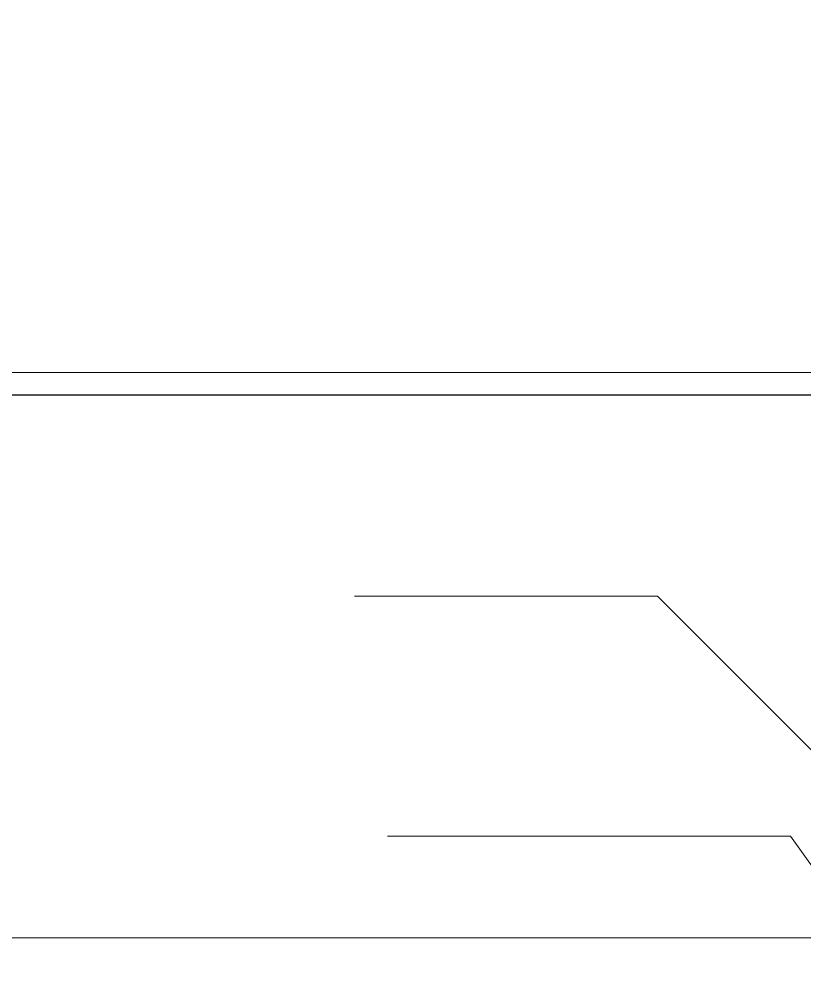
# Model space of a CAD drawing. Extents: x 19704 to 238216, y -31136 to 55916.
# Drawn here: x 57998 to 65670, y -3384 to 5895 of the extents above; entities that cross this region are included whole.
import ezdxf

# ---------------------------------------------------------------- set-up
doc = ezdxf.new("R2010")
doc.units = 0
doc.header["$LTSCALE"] = 5
doc.header["$MEASUREMENT"] = 0
doc.layers.add('4 _ - Фрагмент - Чертежи.2D Elements', color=7, linetype='Continuous')
doc.layers.add('7 _ - Основни елементи.2D Elements', color=7, linetype='Continuous')
doc.layers.add('dimenzija', color=7, linetype='Continuous', lineweight=13)

msp = doc.modelspace()

# ---------------------------------------------------------------- linework, layer by layer
at = {"layer": '4 _ - Фрагмент - Чертежи.2D Elements', "linetype": 'Continuous', "lineweight": 25, "ltscale": 0.01}
msp.add_lwpolyline([(54801.4, 2225.4), (75801.4, 2225.4), (75801.4, 17075.4)], dxfattribs=at)
at = {"layer": '7 _ - Основни елементи.2D Elements', "linetype": 'Continuous', "lineweight": 20, "ltscale": 0.2, "flags": 128}
msp.add_lwpolyline([(56051.4, 16863.5), (75548.8, 16863.5), (75548.8, 2441), (56051.4, 2441)], close=True, dxfattribs=at)
at = {"layer": 'dimenzija', "color": 3, "ltscale": 50}
msp.add_lwpolyline([(44642, 20089), (132042.5, 20089), (132042.5, -3079), (44642, -3079)], close=True, dxfattribs=at)
at = {"layer": 'dimenzija', "ltscale": 50}
for points in [[(61275.5, 258.9), (64236.5, 258.9)], [(64236.5, 258.9), (67879.2, -3383.8)], [(61600.5, -2087.4), (65536.2, -2087.4), (66372.8, -3247.9)]]:
    msp.add_lwpolyline(points, dxfattribs=at)

doc.saveas('drawing.dxf')
